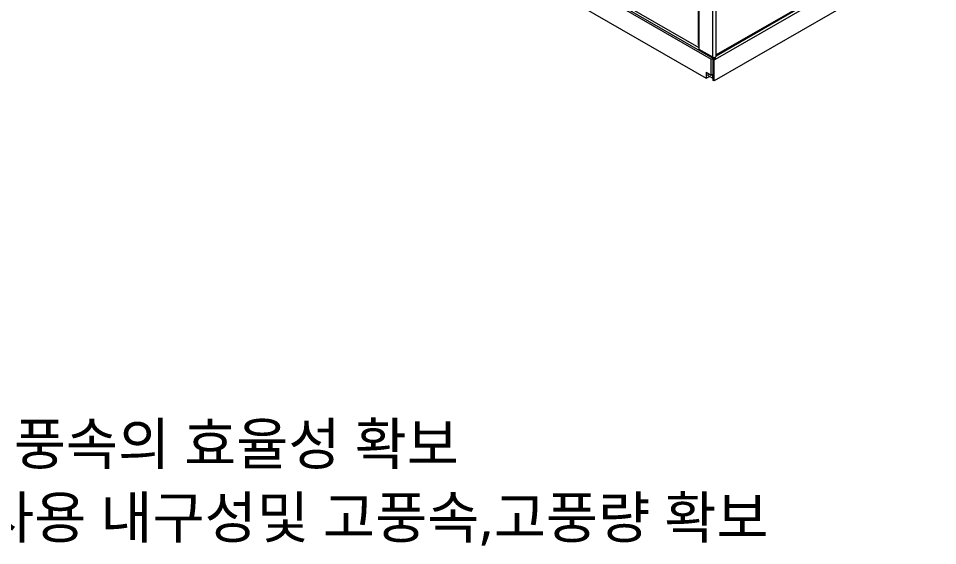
# Model space of a CAD drawing. Header units: millimetres. Extents: x 232323 to 272954, y -5343 to 8721.
# Drawn here: x 271859.6 to 272357.5, y 741.1 to 1026.8 of the extents above; entities that cross this region are included whole.
import ezdxf

# ---------------------------------------------------------------- set-up
doc = ezdxf.new("R2010")
doc.units = ezdxf.units.MM
doc.header["$MEASUREMENT"] = 0
doc.layers.get('0').update_dxf_attribs({"linetype": 'CONTINUOUS'})
doc.layers.add('A-MKXX-NAME', color=3, linetype='CONTINUOUS', lineweight=25)
doc.layers.add('에어가이드', color=3, linetype='CONTINUOUS')
doc.styles.add('맑은고딕', font='malgun.ttf')

# ---------------------------------------------------------------- blocks, each defined once
blk = doc.blocks.new('A$C082D5D62')
at = {"color": 7, "linetype": 'Continuous', "lineweight": 15}
for p, q in [((0, 396.76), (666.8, 11.83)), ((0.89, 397.28), (667.69, 12.34)), ((2.78, 383.2), (664.01, 1.48)), ((660.06, 116.89), (660.06, 17.26)), ((667.44, 112.63), (667.44, 13)), ((669.38, 14.12), (669.38, 112.63)), ((669.19, 11.86), (788.45, 80.71)), ((789.4, 83.41), (669.38, 14.12)), ((669.38, 13.65), (789.12, 82.78)), ((789.42, 69.89), (668.36, 0)), ((659.69, 47.78), (659.69, 19.72)), ((659.95, 47.44), (659.95, 19.37)), ((659.95, 19.37), (660.06, 19.3)), ((660.06, 17.26), (667.44, 13)), ((666.8, 11.83), (667.69, 12.34)), ((666.8, 3.15), (666.8, 11.83)), ((667.69, 12.34), (667.69, 3.66)), ((668.63, 12.18), (667.8, 11.7)), ((667.8, 0.32), (667.8, 11.7)), ((667.8, 11.7), (668.36, 11.38)), ((668.08, 12.18), (668.08, 11.86)), ((668.36, 12.67), (668.36, 12.77)), ((668.36, 11.38), (669.19, 11.86)), ((668.36, 0), (668.36, 11.38)), ((668.63, 12.18), (669.19, 11.86)), ((669.38, 13), (669.38, 14.12)), ((664.01, 4.76), (666.8, 3.15)), ((664.01, 4.76), (664.01, 1.48)), ((664.01, 1.48), (665.79, 2.51)), ((664.9, 4.24), (664.9, 3.02)), ((667.52, 1.51), (664.9, 3.02)), ((666.8, 3.15), (667.69, 3.66)), ((667.52, 3.57), (667.52, 1.51)), ((667.52, 1.51), (667.8, 1.67)), ((668.36, 0), (667.8, 0.32))]:
    blk.add_line(p, q, dxfattribs=at)
at = {"color": 8, "linetype": 'Continuous', "lineweight": 15}
for p, q in [((9.19, 393.84), (660.06, 18.1)), ((668.08, 12.18), (667.69, 11.96))]:
    blk.add_line(p, q, dxfattribs=at)
at = {"color": 7, "linetype": 'Continuous', "lineweight": 15}
for centre, radius, start, end in [((668.41, 14.87), 2.1, 242.6095, 297.3897), ((669.51, 11.68), 2.01, 144.9597, 159.553), ((668.68, 12.16), 0.605, 122.6054, 177.395), ((668.03, 12.16), 0.605, 2.6024, 57.3952), ((667.43, 11.79), 1.76, 2.2668, 35.4444)]:
    blk.add_arc(centre, radius, start, end, dxfattribs=at)
blk.add_ellipse((660.56, 19.74), major_axis=(0.866, 0.021), ratio=0.592446, start_param=3.127557, end_param=3.912955, dxfattribs=at)

msp = doc.modelspace()

# ---------------------------------------------------------------- block references
at = {"layer": '에어가이드'}
msp.add_blockref('A$C082D5D62', (271568.06, 992.9), dxfattribs=at)

# ---------------------------------------------------------------- texts
at = {"layer": 'A-MKXX-NAME', "style": '맑은고딕'}
for s, p in [('1. 휀 : 시로콘 휀을 사용 정숙,고풍속의 효율성 확보', (271460.42, 785.02)), ('2. 모터: 국산 TWO MOTER를 사용 내구성및 고풍속,고풍량 확보', (271461.41, 745.19))]:
    msp.add_text(s, height=22.5, dxfattribs=at).set_placement(p)

doc.saveas('drawing.dxf')
